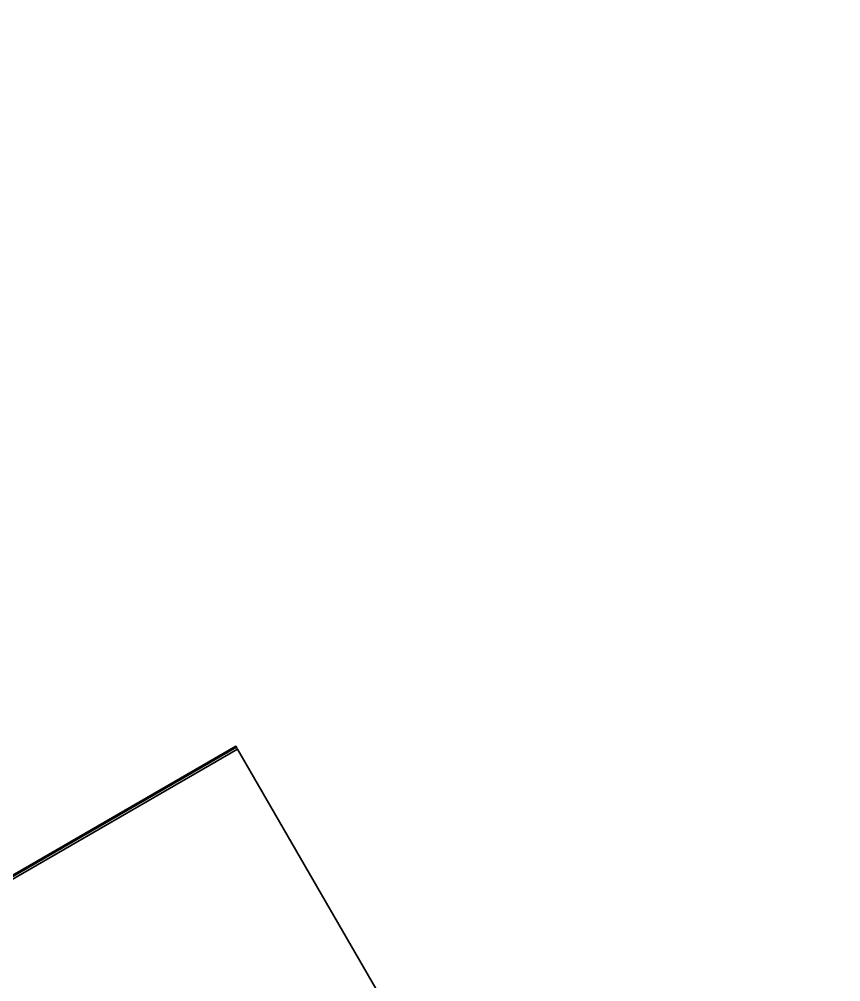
# Model space of a CAD drawing. Header units: inches. Extents: x 23 to 6400, y -2214 to 4412.
# Drawn here: x 2665.2 to 2729.8, y 1157 to 1232.7 of the extents above; entities that cross this region are included whole.
import ezdxf

# ---------------------------------------------------------------- set-up
doc = ezdxf.new("R2010")
doc.units = ezdxf.units.IN
doc.header["$LTSCALE"] = 96
doc.header["$MEASUREMENT"] = 0
doc.layers.add('A-FURN-EXIST', color=33, linetype='Continuous')

# ---------------------------------------------------------------- blocks, each defined once
blk = doc.blocks.new('A$C1C1D4BE0 (4) (2) (2)')
at = {"invisible_edges": 15}
for points in [[(383.641, 177.452, 3.95), (383.477, 177.491, 3.95), (383.451, 177.535, 3.95)], [(383.653, 177.448, 5.2), (383.908, 177.448, 5.2), (384.276, 177.553, 5.2)], [(384.276, 177.553, 5.2), (383.828, 177.458, 5.2), (383.733, 177.458, 5.2)], [(384.111, 177.535, 3.95), (384.084, 177.491, 3.95), (383.92, 177.452, 3.95)], [(429.041, 177.458, 5.2), (428.946, 177.458, 5.2), (428.499, 177.553, 5.2)], [(428.499, 177.553, 5.2), (428.866, 177.448, 5.2), (429.121, 177.448, 5.2)], [(428.69, 177.491, 3.95), (428.664, 177.535, 3.95), (428.854, 177.452, 3.95)], [(429.133, 177.452, 3.95), (428.995, 177.576, 3.95), (429.297, 177.491, 3.95)], [(383.151, 176.312, 2.72), (383.151, 176.652, 1.499), (383.151, 176.142, 1.593)], [(383.214, 176.312, 2.72), (383.214, 176.142, 1.593), (383.214, 176.652, 1.499)], [(383.646, 176.93, 17.595), (383.646, 177.04, 16.758), (383.286, 177.075, 16.495)], [(383.638, 176.948, 16.732), (383.638, 176.834, 17.597), (383.286, 176.98, 16.483)], [(383.638, 176.457, 16.667), (383.286, 176.49, 16.418), (383.638, 176.343, 17.532)], [(383.641, 176.969, 3.95), (383.78, 176.845, 3.95), (383.477, 176.929, 3.95)], [(384.276, 176.868, 5.2), (383.908, 176.973, 5.2), (383.653, 176.973, 5.2)], [(383.733, 176.963, 5.2), (383.828, 176.963, 5.2), (384.276, 176.868, 5.2)], [(383.857, 176.865, 16.64), (383.894, 176.926, 16.648), (383.944, 176.926, 16.648)], [(383.944, 176.5, 16.592), (383.894, 176.5, 16.592), (383.857, 176.561, 16.6)], [(383.916, 176.93, 17.595), (384.276, 177.075, 16.495), (383.916, 177.04, 16.758)], [(384.085, 176.929, 3.95), (384.111, 176.886, 3.95), (383.92, 176.969, 3.95)], [(383.924, 176.834, 17.597), (383.924, 176.948, 16.732), (384.276, 176.98, 16.483)], [(383.924, 176.457, 16.667), (383.924, 176.343, 17.532), (384.276, 176.49, 16.418)], [(384.276, 176.49, 16.418), (383.924, 176.326, 17.659), (384.152, 169.038, 73.021)], [(384.282, 176.836, 16.636), (384.206, 176.926, 16.648), (384.256, 176.926, 16.648)], [(384.256, 176.5, 16.592), (384.206, 176.5, 16.592), (384.282, 176.589, 16.604)], [(384.338, 176.63, 1.464), (384.338, 176.142, 1.593), (384.338, 176.312, 2.72)], [(384.341, 176.608, 16.606), (384.442, 176.581, 16.603), (384.407, 176.546, 16.598)], [(384.407, 176.88, 16.642), (384.442, 176.845, 16.638), (384.398, 176.713, 16.62)], [(384.398, 176.713, 16.62), (384.475, 176.787, 16.63), (384.475, 176.638, 16.61)], [(384.401, 176.312, 2.72), (384.401, 176.142, 1.593), (384.401, 176.63, 1.464)], [(384.762, 176.457, 16.587), (384.642, 176.638, 16.61), (384.642, 176.787, 16.63)], [(384.762, 176.968, 16.654), (384.661, 177.004, 16.659), (384.681, 177.022, 16.661)], [(384.681, 176.403, 16.579), (384.661, 176.421, 16.582), (384.762, 176.457, 16.587)], [(385.077, 177.032, 16.636), (385.077, 177.025, 16.621), (385.077, 176.977, 16.663)], [(385.078, 177.015, 16.66), (385.087, 177.005, 16.659), (385.077, 176.968, 16.654)], [(385.077, 176.457, 16.587), (385.087, 176.42, 16.582), (385.078, 176.41, 16.58)], [(385.077, 176.43, 16.532), (385.077, 176.413, 16.545), (385.077, 176.457, 16.587)], [(427.687, 177.025, 16.621), (427.687, 177.032, 16.636), (427.687, 176.977, 16.663)], [(427.687, 176.457, 16.587), (427.687, 176.43, 16.532), (427.687, 177.025, 16.621)], [(427.697, 176.968, 16.654), (427.687, 177.005, 16.659), (427.697, 177.015, 16.66)], [(427.697, 176.41, 16.58), (427.687, 176.42, 16.582), (427.697, 176.457, 16.587)], [(427.687, 176.457, 16.587), (427.687, 176.413, 16.545), (427.687, 176.43, 16.532)], [(428.094, 177.022, 16.661), (428.114, 177.004, 16.659), (428.012, 176.968, 16.654)], [(428.012, 176.968, 16.654), (428.133, 176.787, 16.63), (428.133, 176.638, 16.61)], [(428.012, 176.457, 16.587), (428.114, 176.421, 16.582), (428.094, 176.403, 16.579)], [(428.376, 176.713, 16.62), (428.3, 176.638, 16.61), (428.3, 176.787, 16.63)], [(428.434, 176.817, 16.634), (428.333, 176.845, 16.638), (428.368, 176.88, 16.642)], [(428.368, 176.546, 16.598), (428.333, 176.581, 16.603), (428.376, 176.713, 16.62)], [(428.364, 176.312, 2.72), (428.364, 176.652, 1.499), (428.364, 176.142, 1.593)], [(428.427, 176.312, 2.72), (428.427, 176.142, 1.593), (428.427, 176.652, 1.499)], [(428.519, 176.926, 16.648), (428.569, 176.926, 16.648), (428.493, 176.836, 16.636)], [(428.493, 176.589, 16.604), (428.569, 176.5, 16.592), (428.519, 176.5, 16.592)], [(428.859, 176.93, 17.595), (428.859, 177.04, 16.758), (428.499, 177.075, 16.495)], [(428.851, 176.948, 16.732), (428.851, 176.834, 17.597), (428.499, 176.98, 16.483)], [(429.121, 176.973, 5.2), (428.866, 176.973, 5.2), (428.499, 176.868, 5.2)], [(429.041, 176.963, 5.2), (428.499, 176.868, 5.2), (428.946, 176.963, 5.2)], [(428.851, 176.343, 17.532), (428.851, 176.457, 16.667), (428.499, 176.49, 16.418)], [(428.641, 172.984, 43.048), (428.851, 176.326, 17.659), (428.499, 176.49, 16.418)], [(428.664, 176.886, 3.95), (428.69, 176.929, 3.95), (428.854, 176.969, 3.95)], [(428.831, 176.926, 16.648), (428.881, 176.926, 16.648), (428.917, 176.865, 16.64)], [(428.917, 176.561, 16.6), (428.881, 176.5, 16.592), (428.831, 176.5, 16.592)], [(429.129, 176.93, 17.595), (429.489, 177.075, 16.495), (429.129, 177.04, 16.758)], [(429.133, 176.969, 3.95), (429.297, 176.929, 3.95), (429.324, 176.886, 3.95)], [(429.136, 176.948, 16.732), (429.489, 176.98, 16.483), (429.136, 176.834, 17.597)], [(429.136, 176.457, 16.667), (429.136, 176.343, 17.532), (429.489, 176.49, 16.418)], [(429.551, 176.63, 1.464), (429.551, 176.142, 1.593), (429.551, 176.312, 2.72)], [(429.614, 176.312, 2.72), (429.614, 176.142, 1.593), (429.614, 176.63, 1.464)], [(383.151, 176.154, 2.765), (383.151, 176.024, 1.593), (383.151, 175.783, 1.41)], [(383.151, 175.845, 2.198), (383.151, 176.042, 2.002), (383.151, 175.857, 2.484)], [(383.214, 175.783, 1.41), (383.214, 176.024, 1.593), (383.214, 176.154, 2.765)], [(383.263, 175.806, 3.261), (383.302, 175.845, 3.261), (383.302, 175.451, 3.261)], [(384.289, 175.806, 3.38), (383.302, 175.845, 3.38), (383.263, 175.806, 3.38)], [(383.646, 176.251, 17.506), (383.286, 176.396, 16.406), (383.646, 176.361, 16.669)], [(383.638, 176.326, 17.659), (383.286, 168.919, 73.922), (383.41, 168.956, 73.64)], [(383.41, 168.862, 73.628), (383.286, 168.825, 73.909), (383.646, 176.23, 17.66)], [(383.659, 176.25, 17.513), (383.659, 176.362, 16.661), (383.416, 176.192, 17.949)], [(383.57, 176.141, 17.619), (383.416, 176.331, 16.177), (383.624, 176.258, 16.728)], [(383.416, 167.794, 18.153), (383.416, 167.874, 18.153), (383.416, 176.134, 18.053)], [(383.416, 168.294, 18.153), (383.416, 168.374, 18.153), (383.416, 176.134, 18.053)], [(383.416, 168.794, 18.153), (383.416, 168.874, 18.153), (383.416, 176.134, 18.053)], [(383.416, 169.294, 18.153), (383.416, 169.374, 18.153), (383.416, 176.134, 18.053)], [(383.416, 169.794, 18.153), (383.416, 169.874, 18.153), (383.416, 176.134, 18.053)], [(383.416, 170.294, 18.153), (383.416, 170.374, 18.153), (383.416, 176.134, 18.053)], [(383.416, 170.794, 18.153), (383.416, 170.874, 18.153), (383.416, 176.134, 18.053)], [(383.416, 171.294, 18.153), (383.416, 171.374, 18.153), (383.416, 176.134, 18.053)], [(383.416, 171.794, 18.153), (383.416, 171.874, 18.153), (383.416, 176.134, 18.053)], [(383.416, 172.294, 18.153), (383.416, 172.374, 18.153), (383.416, 176.134, 18.053)], [(383.416, 172.794, 18.153), (383.416, 172.874, 18.153), (383.416, 176.134, 18.053)], [(383.416, 173.294, 18.153), (383.416, 173.374, 18.153), (383.416, 176.134, 18.053)], [(383.416, 173.794, 18.153), (383.416, 173.874, 18.153), (383.416, 176.134, 18.053)], [(383.416, 174.294, 18.153), (383.416, 174.374, 18.153), (383.416, 176.134, 18.053)], [(383.416, 174.794, 18.153), (383.416, 174.874, 18.153), (383.416, 176.134, 18.053)], [(383.416, 175.294, 18.153), (383.416, 175.374, 18.153), (383.416, 176.134, 18.053)], [(383.416, 175.874, 18.153), (383.416, 176.134, 18.053), (383.416, 175.794, 18.153)], [(383.703, 176.223, 17.717), (384.035, 168.944, 73.008), (383.434, 168.865, 73.603)], [(428.992, 176.387, 16.471), (429.426, 176.424, 16.189), (383.851, 176.387, 16.471)], [(383.851, 176.225, 17.704), (429.426, 176.192, 17.949), (428.992, 176.225, 17.704)], [(384.276, 176.396, 16.406), (384.152, 168.944, 73.008), (383.916, 176.23, 17.66)], [(384.276, 176.396, 16.406), (383.916, 176.251, 17.506), (383.916, 176.361, 16.669)], [(383.921, 176.371, 16.592), (383.921, 176.241, 17.583), (428.921, 176.371, 16.592)], [(428.921, 176.241, 17.583), (428.921, 176.371, 16.592), (383.921, 176.241, 17.583)], [(428.914, 176.127, 17.728), (429.426, 176.099, 17.937), (383.929, 176.127, 17.728)], [(429.426, 176.331, 16.177), (428.905, 176.297, 16.431), (383.938, 176.297, 16.431)], [(428.854, 176.27, 16.64), (383.992, 176.154, 17.522), (383.989, 176.27, 16.64)], [(428.854, 176.27, 16.64), (428.851, 176.154, 17.522), (383.992, 176.154, 17.522)], [(384.289, 175.806, 3.261), (384.25, 175.451, 3.261), (384.25, 175.845, 3.261)], [(384.338, 176.154, 2.765), (384.338, 176.024, 1.593), (384.338, 175.783, 1.41)], [(384.401, 175.783, 1.41), (384.401, 176.024, 1.593), (384.401, 176.154, 2.765)], [(384.401, 175.857, 2.484), (384.401, 176.042, 2.002), (384.401, 175.845, 2.198)], [(428.364, 176.154, 2.765), (428.364, 176.024, 1.593), (428.364, 175.783, 1.41)], [(428.364, 175.845, 2.198), (428.364, 176.042, 2.002), (428.364, 175.857, 2.484)], [(428.427, 175.783, 1.41), (428.427, 176.024, 1.593), (428.427, 176.154, 2.765)], [(429.502, 175.806, 3.38), (428.515, 175.845, 3.38), (428.476, 175.806, 3.38)], [(428.476, 175.806, 3.261), (428.515, 175.845, 3.261), (428.515, 175.451, 3.261)], [(428.859, 176.361, 16.669), (428.859, 176.251, 17.506), (428.499, 176.396, 16.406)], [(428.499, 176.396, 16.406), (428.838, 176.241, 17.583), (428.641, 172.89, 43.035)], [(428.816, 172.884, 43.082), (429.15, 176.241, 17.583), (429.489, 176.396, 16.406)], [(429.129, 176.251, 17.506), (429.129, 176.361, 16.669), (429.489, 176.396, 16.406)], [(429.365, 168.958, 73.629), (429.489, 168.919, 73.922), (429.136, 176.326, 17.659)], [(429.184, 176.362, 16.661), (429.184, 176.25, 17.513), (429.426, 176.192, 17.949)], [(429.218, 176.258, 16.728), (429.426, 176.331, 16.177), (429.273, 176.141, 17.619)], [(429.502, 175.806, 3.261), (429.463, 175.451, 3.261), (429.463, 175.845, 3.261)], [(429.546, 175.874, 18.153), (429.546, 175.794, 18.153), (429.546, 176.134, 18.053)], [(429.546, 175.374, 18.153), (429.546, 175.294, 18.153), (429.546, 176.134, 18.053)], [(429.546, 174.874, 18.153), (429.546, 174.794, 18.153), (429.546, 176.134, 18.053)], [(429.546, 174.374, 18.153), (429.546, 174.294, 18.153), (429.546, 176.134, 18.053)], [(429.546, 173.874, 18.153), (429.546, 173.794, 18.153), (429.546, 176.134, 18.053)], [(429.546, 173.374, 18.153), (429.546, 173.294, 18.153), (429.546, 176.134, 18.053)], [(429.546, 172.874, 18.153), (429.546, 172.794, 18.153), (429.546, 176.134, 18.053)], [(429.546, 172.374, 18.153), (429.546, 172.294, 18.153), (429.546, 176.134, 18.053)], [(429.546, 171.874, 18.153), (429.546, 171.794, 18.153), (429.546, 176.134, 18.053)], [(429.546, 171.374, 18.153), (429.546, 171.294, 18.153), (429.546, 176.134, 18.053)], [(429.546, 170.874, 18.153), (429.546, 170.794, 18.153), (429.546, 176.134, 18.053)], [(429.546, 170.374, 18.153), (429.546, 170.294, 18.153), (429.546, 176.134, 18.053)], [(429.546, 169.874, 18.153), (429.546, 169.794, 18.153), (429.546, 176.134, 18.053)], [(429.546, 169.374, 18.153), (429.546, 169.294, 18.153), (429.546, 176.134, 18.053)], [(429.546, 168.874, 18.153), (429.546, 168.794, 18.153), (429.546, 176.134, 18.053)], [(429.546, 168.374, 18.153), (429.546, 168.294, 18.153), (429.546, 176.134, 18.053)], [(429.546, 167.874, 18.153), (429.546, 167.794, 18.153), (429.546, 176.134, 18.053)], [(429.551, 176.154, 2.765), (429.551, 176.024, 1.593), (429.551, 175.783, 1.41)], [(429.614, 175.783, 1.41), (429.614, 176.024, 1.593), (429.614, 176.154, 2.765)], [(429.614, 175.857, 2.484), (429.614, 176.042, 2.002), (429.614, 175.845, 2.198)], [(383.302, 174.27, 3.261), (383.263, 174.31, 3.261), (383.302, 175.136, 3.261)], [(384.25, 175.136, 3.261), (384.289, 174.31, 3.261), (384.25, 174.27, 3.261)], [(428.515, 174.27, 3.261), (428.476, 174.31, 3.261), (428.515, 175.136, 3.261)], [(429.463, 175.136, 3.261), (429.502, 174.31, 3.261), (429.463, 174.27, 3.261)], [(383.263, 174.31, 3.38), (384.25, 174.27, 3.38), (384.289, 174.31, 3.38)], [(428.476, 174.31, 3.38), (429.463, 174.27, 3.38), (429.502, 174.31, 3.38)], [(428.499, 168.919, 73.922), (428.613, 169.035, 73.043), (428.629, 172.978, 43.094)], [(428.613, 168.941, 73.031), (428.499, 168.825, 73.909), (428.629, 172.884, 43.082)], [(428.804, 172.877, 43.128), (429.34, 168.867, 73.592), (428.74, 168.945, 72.997)], [(428.816, 172.978, 43.094), (428.749, 169.035, 73.043), (428.946, 168.919, 73.922)], [(429.489, 168.825, 73.909), (429.365, 168.864, 73.617), (428.804, 172.877, 43.128)], [(382.327, 170.063, 72.937), (382.327, 170.052, 72.909), (382.327, 169.794, 73.249)], [(382.327, 169.883, 74.309), (382.327, 169.716, 73.541), (382.327, 169.206, 74.107)], [(382.327, 169.227, 74.185), (382.327, 169.673, 74.47), (382.327, 169.883, 74.309)], [(382.327, 169.717, 72.653), (382.327, 169.703, 72.647), (382.327, 169.794, 73.249)], [(382.327, 168.993, 74.05), (382.327, 169.659, 73.327), (382.327, 167.275, 72.425)], [(382.39, 169.794, 73.304), (382.39, 170.052, 72.909), (382.39, 170.063, 72.937)], [(382.39, 170.049, 72.909), (382.39, 169.953, 72.963), (382.39, 170.06, 72.937)], [(382.39, 170.06, 72.937), (382.39, 169.918, 73.253), (382.39, 169.875, 73.579)], [(382.39, 169.906, 73.282), (382.39, 169.836, 73.4), (382.39, 169.869, 73.55)], [(382.39, 169.673, 74.47), (382.39, 169.173, 74.185), (382.39, 169.883, 74.309)], [(382.39, 169.159, 74.134), (382.39, 169.744, 73.493), (382.39, 169.883, 74.309)], [(382.39, 169.877, 74.325), (382.39, 169.81, 74.043), (382.39, 169.776, 74.2)], [(382.39, 169.877, 74.325), (382.39, 169.785, 74.263), (382.39, 169.867, 74.328)], [(382.39, 169.794, 73.304), (382.39, 169.703, 72.647), (382.39, 169.717, 72.653)], [(382.39, 169.697, 72.647), (382.39, 169.708, 72.78), (382.39, 169.716, 72.653)], [(382.39, 169.02, 74.097), (382.39, 167.831, 72.425), (382.39, 169.706, 73.354)], [(430.39, 170.063, 72.936), (430.39, 170.052, 72.908), (430.39, 169.794, 73.303)], [(430.39, 169.875, 73.579), (430.39, 169.918, 73.253), (430.39, 170.06, 72.937)], [(430.39, 170.06, 72.937), (430.39, 169.953, 72.963), (430.39, 170.049, 72.909)], [(430.39, 169.836, 73.4), (430.39, 169.906, 73.282), (430.39, 169.869, 73.55)], [(430.39, 169.883, 74.308), (430.39, 169.744, 73.493), (430.39, 169.159, 74.133)], [(430.39, 169.173, 74.184), (430.39, 169.673, 74.469), (430.39, 169.883, 74.308)], [(430.39, 169.877, 74.325), (430.39, 169.867, 74.328), (430.39, 169.785, 74.263)], [(430.39, 169.877, 74.325), (430.39, 169.776, 74.2), (430.39, 169.81, 74.043)], [(430.39, 169.718, 72.652), (430.39, 169.703, 72.646), (430.39, 169.794, 73.303)], [(430.39, 169.716, 72.653), (430.39, 169.708, 72.78), (430.39, 169.697, 72.647)], [(430.39, 169.02, 74.096), (430.39, 169.706, 73.354), (430.39, 167.275, 72.424)], [(382.327, 168.993, 74.05), (382.327, 167.275, 72.425), (382.327, 168.149, 74.27)], [(382.39, 169.41, 73.988), (382.39, 169.376, 74.014), (382.39, 169.466, 74.096)], [(382.39, 169.425, 74.408), (382.39, 169.321, 74.32), (382.39, 169.391, 74.433)], [(382.39, 168.923, 74.263), (382.39, 168.697, 74.342), (382.39, 169.194, 74.299)], [(382.39, 168.923, 74.263), (382.39, 169.194, 74.299), (382.39, 169.065, 74.229)], [(382.39, 169.02, 74.097), (382.39, 168.149, 74.27), (382.39, 167.831, 72.425)], [(382.39, 169.002, 72.565), (384.093, 168.952, 72.946), (393.077, 168.947, 72.98)], [(382.39, 169.002, 72.565), (393.077, 168.947, 72.98), (401.952, 168.947, 72.98)], [(382.39, 169.002, 72.565), (401.952, 168.947, 72.98), (410.827, 168.947, 72.98)], [(382.39, 169.002, 72.565), (383.42, 168.869, 73.578), (383.997, 168.939, 73.042)], [(382.39, 169.002, 72.565), (382.39, 168.914, 72.543), (382.39, 168.903, 72.551)], [(393.077, 168.931, 73.104), (383.517, 168.847, 73.745), (382.39, 168.784, 74.223)], [(393.077, 168.931, 73.104), (382.39, 168.784, 74.223), (401.952, 168.931, 73.104)], [(393.077, 168.848, 72.967), (384.093, 168.864, 72.851), (382.39, 168.903, 72.551)], [(393.077, 168.848, 72.967), (382.39, 168.903, 72.551), (401.952, 168.848, 72.967)], [(383.914, 168.84, 73.029), (383.379, 168.779, 73.494), (382.39, 168.903, 72.551)], [(383.536, 168.858, 73.661), (384.035, 168.935, 73.076), (384.276, 168.825, 73.909)], [(384.142, 168.928, 73.125), (383.552, 168.851, 73.709), (393.046, 168.932, 73.096)], [(383.828, 169.41, 73.986), (384.276, 169.504, 73.999), (383.733, 169.41, 73.986)], [(384.276, 168.825, 73.909), (383.828, 168.919, 73.922), (383.733, 168.919, 73.922)], [(383.857, 169.261, 74.392), (383.944, 169.323, 74.4), (383.894, 169.323, 74.4)], [(383.857, 168.958, 74.352), (383.894, 168.896, 74.344), (383.944, 168.896, 74.344)], [(384.282, 169.233, 74.388), (384.256, 169.323, 74.4), (384.206, 169.323, 74.4)], [(384.282, 168.986, 74.355), (384.206, 168.896, 74.344), (384.256, 168.896, 74.344)], [(384.442, 169.242, 74.389), (384.407, 169.277, 74.394), (384.341, 169.214, 74.385)], [(384.442, 168.977, 74.354), (384.341, 169.005, 74.358), (384.407, 168.942, 74.35)], [(384.475, 169.184, 74.382), (384.398, 169.11, 74.372), (384.475, 169.035, 74.362)], [(384.762, 169.365, 74.405), (384.642, 169.184, 74.382), (384.642, 169.035, 74.362)], [(384.681, 169.419, 74.412), (384.661, 169.401, 74.41), (384.762, 169.365, 74.405)], [(385.077, 169.365, 74.405), (385.087, 169.402, 74.41), (385.078, 169.412, 74.412)], [(401.952, 168.931, 73.104), (430.39, 168.784, 74.223), (410.827, 168.931, 73.104)], [(430.39, 168.903, 72.551), (410.827, 168.848, 72.967), (401.952, 168.848, 72.967)], [(419.702, 168.947, 72.98), (430.39, 169.002, 72.565), (410.827, 168.947, 72.98)], [(419.702, 168.931, 73.104), (410.827, 168.931, 73.104), (430.39, 168.784, 74.223)], [(430.39, 168.903, 72.551), (419.702, 168.848, 72.967), (410.827, 168.848, 72.967)], [(419.702, 168.947, 72.98), (428.686, 168.952, 72.946), (430.39, 169.002, 72.565)], [(419.702, 168.931, 73.104), (430.39, 168.784, 74.223), (429.263, 168.847, 73.745)], [(430.39, 168.903, 72.551), (428.686, 168.864, 72.851), (419.702, 168.848, 72.967)], [(419.734, 168.932, 73.096), (429.228, 168.851, 73.709), (428.638, 168.928, 73.125)], [(427.697, 169.412, 74.412), (427.687, 169.402, 74.41), (427.697, 169.365, 74.405)], [(428.012, 169.365, 74.405), (428.114, 169.401, 74.41), (428.094, 169.419, 74.412)], [(428.012, 168.854, 74.338), (428.133, 169.035, 74.362), (428.133, 169.184, 74.382)], [(428.3, 169.035, 74.362), (428.376, 169.11, 74.372), (428.3, 169.184, 74.382)], [(428.333, 169.242, 74.389), (428.434, 169.214, 74.385), (428.368, 169.277, 74.394)], [(428.333, 168.977, 74.354), (428.368, 168.942, 74.35), (428.434, 169.005, 74.358)], [(428.493, 169.233, 74.388), (428.569, 169.323, 74.4), (428.519, 169.323, 74.4)], [(428.493, 168.986, 74.355), (428.519, 168.896, 74.344), (428.569, 168.896, 74.344)], [(428.499, 169.504, 73.999), (428.946, 169.41, 73.986), (429.041, 169.41, 73.986)], [(428.499, 168.825, 73.909), (428.74, 168.936, 73.064), (429.238, 168.859, 73.65)], [(428.946, 168.919, 73.922), (428.499, 168.825, 73.909), (429.041, 168.919, 73.922)], [(428.783, 168.939, 73.042), (429.36, 168.869, 73.578), (430.39, 169.002, 72.565)], [(428.917, 169.261, 74.392), (428.881, 169.323, 74.4), (428.831, 169.323, 74.4)], [(428.917, 168.958, 74.352), (428.831, 168.896, 74.344), (428.881, 168.896, 74.344)], [(430.39, 168.903, 72.551), (429.401, 168.779, 73.494), (428.866, 168.84, 73.029)], [(430.39, 169.466, 74.096), (430.39, 169.376, 74.014), (430.39, 169.41, 73.988)], [(430.39, 169.391, 74.433), (430.39, 169.321, 74.32), (430.39, 169.425, 74.408)], [(430.39, 168.697, 74.342), (430.39, 168.923, 74.263), (430.39, 169.194, 74.299)], [(430.39, 169.194, 74.299), (430.39, 168.923, 74.263), (430.39, 169.065, 74.229)], [(430.39, 169.02, 74.096), (430.39, 167.275, 72.424), (430.39, 168.149, 74.269)], [(430.39, 168.993, 72.553), (430.39, 169.002, 72.565), (430.39, 168.903, 72.551)], [(393.077, 168.832, 73.091), (401.952, 168.832, 73.091), (382.39, 168.672, 74.308)], [(393.077, 168.832, 73.091), (382.39, 168.672, 74.308), (383.558, 168.738, 73.803)], [(410.827, 168.832, 73.091), (382.39, 168.672, 74.308), (401.952, 168.832, 73.091)], [(382.39, 168.697, 74.342), (382.39, 168.795, 74.25), (382.39, 168.672, 74.308)], [(393.046, 168.833, 73.083), (383.624, 168.747, 73.737), (384.183, 168.82, 73.183)], [(384.762, 168.854, 74.338), (384.661, 168.818, 74.333), (384.681, 168.8, 74.331)], [(385.078, 168.807, 74.332), (385.087, 168.817, 74.333), (385.077, 168.854, 74.338)], [(419.702, 168.832, 73.091), (430.39, 168.672, 74.308), (410.827, 168.832, 73.091)], [(419.702, 168.832, 73.091), (429.222, 168.738, 73.803), (430.39, 168.672, 74.308)], [(428.597, 168.82, 73.183), (429.156, 168.747, 73.737), (419.734, 168.833, 73.083)], [(427.697, 168.854, 74.338), (427.687, 168.817, 74.333), (427.697, 168.807, 74.332)], [(428.094, 168.8, 74.331), (428.114, 168.818, 74.333), (428.012, 168.854, 74.338)], [(430.39, 168.672, 74.308), (430.39, 168.795, 74.25), (430.39, 168.697, 74.342)], [(382.39, 166.087, 74.098), (382.39, 165.4, 73.356), (382.39, 167.831, 72.425)], [(382.39, 166.087, 74.098), (382.39, 167.831, 72.425), (382.39, 166.959, 74.27)], [(383.416, 167.294, 18.153), (383.416, 167.374, 18.153), (383.416, 159.034, 18.053)], [(429.546, 167.374, 18.153), (429.546, 167.294, 18.153), (429.546, 159.034, 18.053)], [(382.327, 166.721, 72.474), (382.327, 166.114, 74.05), (382.327, 166.959, 74.27)], [(382.327, 166.721, 72.474), (382.327, 165.447, 73.328), (382.327, 166.114, 74.05)], [(383.416, 166.794, 18.153), (383.416, 166.874, 18.153), (383.416, 159.034, 18.053)], [(429.546, 166.874, 18.153), (429.546, 166.794, 18.153), (429.546, 159.034, 18.053)], [(430.39, 166.087, 74.097), (430.39, 166.959, 74.269), (430.39, 167.275, 72.424)], [(430.39, 166.087, 74.097), (430.39, 167.275, 72.424), (430.39, 165.401, 73.355)], [(382.327, 165.901, 74.108), (382.327, 165.39, 73.542), (382.327, 165.224, 74.31)], [(382.327, 165.435, 74.471), (382.327, 165.88, 74.186), (382.327, 165.224, 74.31)], [(382.385, 166.436, 74.308), (382.385, 166.312, 74.25), (382.385, 166.41, 74.342)], [(393.072, 166.275, 73.091), (383.553, 166.369, 73.803), (382.385, 166.436, 74.308)], [(393.072, 166.275, 73.091), (382.385, 166.436, 74.308), (401.947, 166.275, 73.091)], [(382.385, 166.204, 72.551), (383.374, 166.328, 73.494), (383.909, 166.267, 73.029)], [(393.072, 166.176, 73.104), (401.947, 166.176, 73.104), (382.385, 166.323, 74.223)], [(393.072, 166.176, 73.104), (382.385, 166.323, 74.223), (383.512, 166.261, 73.745)], [(410.822, 166.176, 73.104), (382.385, 166.323, 74.223), (401.947, 166.176, 73.104)], [(382.385, 166.204, 72.551), (384.088, 166.244, 72.851), (393.072, 166.259, 72.967)], [(382.385, 166.204, 72.551), (393.072, 166.259, 72.967), (401.947, 166.259, 72.967)], [(382.385, 166.204, 72.551), (401.947, 166.259, 72.967), (410.822, 166.259, 72.967)], [(383.992, 166.168, 73.042), (383.415, 166.239, 73.578), (382.385, 166.105, 72.565)], [(382.385, 166.114, 72.553), (382.385, 166.105, 72.565), (382.385, 166.204, 72.551)], [(382.385, 166.042, 74.229), (382.385, 165.913, 74.299), (382.385, 166.185, 74.263)], [(382.385, 166.185, 74.263), (382.385, 165.913, 74.299), (382.385, 165.716, 74.433)], [(393.072, 166.16, 72.98), (384.088, 166.155, 72.946), (382.385, 166.105, 72.565)], [(393.072, 166.16, 72.98), (382.385, 166.105, 72.565), (401.947, 166.16, 72.98)], [(382.39, 165.224, 74.31), (382.39, 165.363, 73.495), (382.39, 165.948, 74.135)], [(382.39, 165.934, 74.186), (382.39, 165.435, 74.471), (382.39, 165.224, 74.31)], [(383.286, 166.282, 73.909), (383.41, 166.244, 73.617), (383.971, 162.23, 43.128)], [(383.41, 166.15, 73.629), (383.286, 166.188, 73.922), (383.638, 158.781, 17.659)], [(383.416, 166.294, 18.153), (383.416, 166.374, 18.153), (383.416, 159.034, 18.053)], [(383.416, 165.794, 18.153), (383.416, 165.874, 18.153), (383.416, 159.034, 18.053)], [(383.971, 162.23, 43.128), (383.434, 166.24, 73.592), (384.035, 166.162, 72.997)], [(384.276, 166.282, 73.909), (384.035, 166.171, 73.064), (383.536, 166.248, 73.65)], [(393.041, 166.175, 73.096), (383.547, 166.256, 73.709), (384.137, 166.179, 73.125)], [(384.178, 166.287, 73.183), (383.619, 166.36, 73.737), (393.041, 166.274, 73.083)], [(383.828, 166.188, 73.922), (384.276, 166.282, 73.909), (383.733, 166.188, 73.922)], [(383.959, 162.13, 43.094), (384.025, 166.072, 73.043), (383.828, 166.188, 73.922)], [(383.857, 166.149, 74.352), (383.944, 166.211, 74.344), (383.894, 166.211, 74.344)], [(383.857, 165.846, 74.392), (383.894, 165.784, 74.4), (383.944, 165.784, 74.4)], [(384.161, 166.167, 73.031), (384.276, 166.282, 73.909), (384.146, 162.224, 43.082)], [(384.276, 166.188, 73.922), (384.161, 166.072, 73.043), (384.146, 162.13, 43.094)], [(384.282, 166.121, 74.355), (384.256, 166.211, 74.344), (384.206, 166.211, 74.344)], [(384.282, 165.874, 74.388), (384.206, 165.784, 74.4), (384.256, 165.784, 74.4)], [(384.442, 166.13, 74.354), (384.407, 166.165, 74.35), (384.341, 166.102, 74.358)], [(384.442, 165.865, 74.389), (384.341, 165.893, 74.385), (384.407, 165.83, 74.394)], [(384.475, 166.072, 74.362), (384.398, 165.998, 74.372), (384.475, 165.923, 74.382)], [(384.762, 166.253, 74.338), (384.642, 166.072, 74.362), (384.642, 165.923, 74.382)], [(384.681, 166.307, 74.331), (384.661, 166.289, 74.333), (384.762, 166.253, 74.338)], [(385.077, 166.253, 74.338), (385.087, 166.29, 74.333), (385.078, 166.3, 74.332)], [(401.947, 166.275, 73.091), (430.385, 166.436, 74.308), (410.822, 166.275, 73.091)], [(430.385, 166.105, 72.565), (410.822, 166.16, 72.98), (401.947, 166.16, 72.98)], [(419.697, 166.275, 73.091), (410.822, 166.275, 73.091), (430.385, 166.436, 74.308)], [(419.697, 166.176, 73.104), (430.385, 166.323, 74.223), (410.822, 166.176, 73.104)], [(419.697, 166.259, 72.967), (430.385, 166.204, 72.551), (410.822, 166.259, 72.967)], [(430.385, 166.105, 72.565), (419.697, 166.16, 72.98), (410.822, 166.16, 72.98)], [(419.697, 166.275, 73.091), (430.385, 166.436, 74.308), (429.217, 166.369, 73.803)], [(419.697, 166.176, 73.104), (429.258, 166.261, 73.745), (430.385, 166.323, 74.223)], [(419.697, 166.259, 72.967), (428.681, 166.244, 72.851), (430.385, 166.204, 72.551)], [(430.385, 166.105, 72.565), (428.681, 166.155, 72.946), (419.697, 166.16, 72.98)], [(419.729, 166.274, 73.083), (429.151, 166.36, 73.737), (428.592, 166.287, 73.183)], [(428.633, 166.179, 73.125), (429.223, 166.256, 73.709), (419.729, 166.175, 73.096)], [(427.697, 166.3, 74.332), (427.687, 166.29, 74.333), (427.697, 166.253, 74.338)], [(428.012, 166.253, 74.338), (428.114, 166.289, 74.333), (428.094, 166.307, 74.331)], [(428.012, 165.742, 74.405), (428.133, 165.923, 74.382), (428.133, 166.072, 74.362)], [(428.3, 165.923, 74.382), (428.376, 165.998, 74.372), (428.3, 166.072, 74.362)], [(428.333, 166.13, 74.354), (428.434, 166.102, 74.358), (428.368, 166.165, 74.35)], [(428.333, 165.865, 74.389), (428.368, 165.83, 74.394), (428.434, 165.893, 74.385)], [(428.493, 166.121, 74.355), (428.569, 166.211, 74.344), (428.519, 166.211, 74.344)], [(428.493, 165.874, 74.388), (428.519, 165.784, 74.4), (428.569, 165.784, 74.4)], [(428.499, 166.282, 73.909), (428.946, 166.188, 73.922), (429.041, 166.188, 73.922)], [(429.238, 166.25, 73.661), (428.74, 166.172, 73.076), (428.499, 166.282, 73.909)], [(428.499, 158.712, 16.406), (428.622, 166.164, 73.008), (428.859, 158.877, 17.66)], [(428.499, 158.618, 16.418), (428.851, 158.781, 17.659), (428.622, 166.069, 73.021)], [(429.072, 158.884, 17.717), (428.74, 166.164, 73.008), (429.34, 166.242, 73.603)], [(430.385, 166.105, 72.565), (429.355, 166.239, 73.578), (428.778, 166.168, 73.042)], [(428.917, 166.149, 74.352), (428.881, 166.211, 74.344), (428.831, 166.211, 74.344)], [(428.917, 165.846, 74.392), (428.831, 165.784, 74.4), (428.881, 165.784, 74.4)], [(428.861, 166.267, 73.029), (429.396, 166.328, 73.494), (430.385, 166.204, 72.551)], [(429.365, 166.245, 73.628), (429.489, 166.282, 73.909), (429.129, 158.877, 17.66)], [(429.136, 158.781, 17.659), (429.489, 166.188, 73.922), (429.365, 166.151, 73.64)], [(429.546, 166.374, 18.153), (429.546, 166.294, 18.153), (429.546, 159.034, 18.053)], [(429.546, 165.874, 18.153), (429.546, 165.794, 18.153), (429.546, 159.034, 18.053)], [(430.385, 166.41, 74.342), (430.385, 166.312, 74.25), (430.385, 166.436, 74.308)], [(430.385, 166.105, 72.565), (430.385, 166.193, 72.543), (430.385, 166.204, 72.551)], [(430.385, 165.716, 74.433), (430.385, 165.913, 74.299), (430.385, 166.185, 74.263)], [(430.385, 166.185, 74.263), (430.385, 165.913, 74.299), (430.385, 166.042, 74.229)], [(430.39, 165.948, 74.134), (430.39, 165.363, 73.494), (430.39, 165.224, 74.309)], [(430.39, 165.435, 74.471), (430.39, 165.934, 74.185), (430.39, 165.224, 74.309)], [(382.327, 165.39, 73.271), (382.327, 165.403, 72.648), (382.327, 165.389, 72.654)], [(382.327, 165.312, 73.25), (382.327, 165.055, 72.911), (382.327, 165.043, 72.938)], [(382.385, 165.716, 74.433), (382.385, 165.787, 74.32), (382.385, 165.682, 74.408)], [(382.385, 165.641, 74.096), (382.385, 165.731, 74.014), (382.385, 165.697, 73.988)], [(382.385, 165.392, 72.653), (382.385, 165.399, 72.78), (382.385, 165.41, 72.647)], [(382.385, 165.23, 74.325), (382.385, 165.331, 74.2), (382.385, 165.297, 74.043)], [(382.385, 165.23, 74.325), (382.385, 165.24, 74.328), (382.385, 165.323, 74.263)], [(382.385, 165.272, 73.4), (382.385, 165.202, 73.282), (382.385, 165.239, 73.55)], [(382.385, 165.233, 73.579), (382.385, 165.19, 73.253), (382.385, 165.047, 72.937)], [(382.385, 165.047, 72.937), (382.385, 165.154, 72.963), (382.385, 165.059, 72.909)], [(382.39, 165.389, 72.654), (382.39, 165.403, 72.648), (382.39, 165.312, 73.305)], [(382.39, 165.043, 72.938), (382.39, 165.055, 72.911), (382.39, 165.312, 73.305)], [(383.416, 165.294, 18.153), (383.416, 165.374, 18.153), (383.416, 159.034, 18.053)], [(384.276, 165.603, 73.999), (383.828, 165.697, 73.986), (383.733, 165.697, 73.986)], [(384.762, 165.742, 74.405), (384.661, 165.706, 74.41), (384.681, 165.688, 74.412)], [(385.078, 165.695, 74.412), (385.087, 165.705, 74.41), (385.077, 165.742, 74.405)], [(427.697, 165.742, 74.405), (427.687, 165.705, 74.41), (427.697, 165.695, 74.412)], [(428.094, 165.688, 74.412), (428.114, 165.706, 74.41), (428.012, 165.742, 74.405)], [(428.946, 165.697, 73.986), (428.499, 165.603, 73.999), (429.041, 165.697, 73.986)], [(429.546, 165.374, 18.153), (429.546, 165.294, 18.153), (429.546, 159.034, 18.053)], [(430.385, 165.682, 74.408), (430.385, 165.787, 74.32), (430.385, 165.716, 74.433)], [(430.385, 165.697, 73.988), (430.385, 165.731, 74.014), (430.385, 165.641, 74.096)], [(430.385, 165.41, 72.647), (430.385, 165.399, 72.78), (430.385, 165.392, 72.653)], [(430.385, 165.23, 74.325), (430.385, 165.297, 74.043), (430.385, 165.331, 74.2)], [(430.385, 165.23, 74.325), (430.385, 165.323, 74.263), (430.385, 165.24, 74.328)], [(430.385, 165.202, 73.282), (430.385, 165.272, 73.4), (430.385, 165.239, 73.55)], [(430.385, 165.047, 72.937), (430.385, 165.19, 73.253), (430.385, 165.233, 73.579)], [(430.385, 165.059, 72.909), (430.385, 165.154, 72.963), (430.385, 165.047, 72.937)], [(430.39, 165.312, 73.304), (430.39, 165.403, 72.647), (430.39, 165.389, 72.653)], [(430.39, 165.312, 73.304), (430.39, 165.055, 72.91), (430.39, 165.043, 72.937)], [(383.416, 164.794, 18.153), (383.416, 164.874, 18.153), (383.416, 159.034, 18.053)], [(383.416, 164.294, 18.153), (383.416, 164.374, 18.153), (383.416, 159.034, 18.053)], [(429.546, 164.874, 18.153), (429.546, 164.794, 18.153), (429.546, 159.034, 18.053)], [(429.546, 164.374, 18.153), (429.546, 164.294, 18.153), (429.546, 159.034, 18.053)], [(383.416, 163.794, 18.153), (383.416, 163.874, 18.153), (383.416, 159.034, 18.053)], [(429.546, 163.874, 18.153), (429.546, 163.794, 18.153), (429.546, 159.034, 18.053)], [(383.416, 163.294, 18.153), (383.416, 163.374, 18.153), (383.416, 159.034, 18.053)], [(383.416, 162.794, 18.153), (383.416, 162.874, 18.153), (383.416, 159.034, 18.053)], [(429.546, 163.374, 18.153), (429.546, 163.294, 18.153), (429.546, 159.034, 18.053)], [(429.546, 162.874, 18.153), (429.546, 162.794, 18.153), (429.546, 159.034, 18.053)], [(383.959, 162.224, 43.082), (383.625, 158.867, 17.583), (383.286, 158.712, 16.406)], [(383.416, 162.294, 18.153), (383.416, 162.374, 18.153), (383.416, 159.034, 18.053)], [(384.133, 162.123, 43.048), (383.924, 158.781, 17.659), (384.276, 158.618, 16.418)], [(384.276, 158.712, 16.406), (383.937, 158.867, 17.583), (384.133, 162.218, 43.035)], [(429.546, 162.374, 18.153), (429.546, 162.294, 18.153), (429.546, 159.034, 18.053)], [(383.416, 161.794, 18.153), (383.416, 161.874, 18.153), (383.416, 159.034, 18.053)], [(383.416, 161.294, 18.153), (383.416, 161.374, 18.153), (383.416, 159.034, 18.053)], [(429.546, 161.874, 18.153), (429.546, 161.794, 18.153), (429.546, 159.034, 18.053)], [(429.546, 161.374, 18.153), (429.546, 161.294, 18.153), (429.546, 159.034, 18.053)], [(383.416, 160.794, 18.153), (383.416, 160.874, 18.153), (383.416, 159.034, 18.053)], [(429.546, 160.874, 18.153), (429.546, 160.794, 18.153), (429.546, 159.034, 18.053)], [(383.416, 160.294, 18.153), (383.416, 160.374, 18.153), (383.416, 159.034, 18.053)], [(383.416, 159.794, 18.153), (383.416, 159.874, 18.153), (383.416, 159.034, 18.053)], [(429.546, 160.374, 18.153), (429.546, 160.294, 18.153), (429.546, 159.034, 18.053)], [(429.546, 159.874, 18.153), (429.546, 159.794, 18.153), (429.546, 159.034, 18.053)], [(383.416, 159.294, 18.153), (383.416, 159.374, 18.153), (383.416, 159.034, 18.053)], [(429.546, 159.294, 18.153), (429.546, 159.034, 18.053), (429.546, 159.374, 18.153)], [(383.646, 158.857, 17.506), (383.646, 158.746, 16.669), (383.286, 158.712, 16.406)], [(383.638, 158.65, 16.667), (383.638, 158.764, 17.532), (383.286, 158.618, 16.418)], [(383.638, 158.16, 16.732), (383.286, 158.127, 16.483), (383.638, 158.273, 17.597)], [(383.624, 158.849, 16.728), (383.416, 158.776, 16.177), (383.57, 158.966, 17.619)], [(383.659, 158.745, 16.661), (383.659, 158.858, 17.513), (383.416, 158.915, 17.949)], [(428.992, 158.883, 17.704), (429.426, 158.915, 17.949), (383.851, 158.883, 17.704)], [(428.992, 158.72, 16.471), (383.851, 158.72, 16.471), (429.426, 158.683, 16.189)], [(383.857, 158.546, 16.6), (383.894, 158.608, 16.592), (383.944, 158.608, 16.592)], [(383.916, 158.746, 16.669), (383.916, 158.857, 17.506), (384.276, 158.712, 16.406)], [(383.921, 158.867, 17.583), (383.921, 158.736, 16.592), (428.921, 158.867, 17.583)], [(428.921, 158.736, 16.592), (428.921, 158.867, 17.583), (383.921, 158.736, 16.592)], [(383.924, 158.764, 17.532), (383.924, 158.65, 16.667), (384.276, 158.618, 16.418)], [(383.924, 158.16, 16.732), (383.924, 158.273, 17.597), (384.276, 158.127, 16.483)], [(429.426, 159.008, 17.937), (428.914, 158.981, 17.728), (383.929, 158.981, 17.728)], [(383.938, 158.81, 16.431), (428.905, 158.81, 16.431), (429.426, 158.776, 16.177)], [(383.992, 158.954, 17.522), (428.854, 158.837, 16.64), (383.989, 158.837, 16.64)], [(383.992, 158.954, 17.522), (428.851, 158.954, 17.522), (428.854, 158.837, 16.64)], [(384.282, 158.518, 16.604), (384.206, 158.608, 16.592), (384.256, 158.608, 16.592)], [(384.256, 158.181, 16.648), (384.206, 158.181, 16.648), (384.282, 158.271, 16.636)], [(384.341, 158.29, 16.634), (384.442, 158.262, 16.638), (384.407, 158.227, 16.642)], [(384.407, 158.562, 16.598), (384.442, 158.527, 16.603), (384.398, 158.395, 16.62)], [(384.398, 158.395, 16.62), (384.475, 158.469, 16.61), (384.475, 158.32, 16.63)], [(384.762, 158.139, 16.654), (384.642, 158.32, 16.63), (384.642, 158.469, 16.61)], [(384.762, 158.65, 16.587), (384.661, 158.686, 16.582), (384.681, 158.704, 16.579)], [(385.078, 158.697, 16.58), (385.087, 158.687, 16.582), (385.077, 158.65, 16.587)], [(385.087, 158.65, 16.587), (385.087, 158.695, 16.545), (385.087, 158.678, 16.532)], [(385.087, 158.65, 16.587), (385.087, 158.678, 16.532), (385.087, 158.082, 16.621)], [(427.697, 158.65, 16.587), (427.687, 158.687, 16.582), (427.697, 158.697, 16.58)], [(427.697, 158.678, 16.532), (427.697, 158.695, 16.545), (427.697, 158.65, 16.587)], [(428.094, 158.704, 16.579), (428.114, 158.686, 16.582), (428.012, 158.65, 16.587)], [(428.012, 158.65, 16.587), (428.133, 158.469, 16.61), (428.133, 158.32, 16.63)], [(428.376, 158.395, 16.62), (428.3, 158.32, 16.63), (428.3, 158.469, 16.61)], [(428.434, 158.499, 16.606), (428.333, 158.527, 16.603), (428.368, 158.562, 16.598)], [(428.368, 158.227, 16.642), (428.333, 158.262, 16.638), (428.376, 158.395, 16.62)], [(428.519, 158.608, 16.592), (428.569, 158.608, 16.592), (428.493, 158.518, 16.604)], [(428.493, 158.271, 16.636), (428.569, 158.181, 16.648), (428.519, 158.181, 16.648)], [(428.499, 158.712, 16.406), (428.859, 158.857, 17.506), (428.859, 158.746, 16.669)], [(428.851, 158.65, 16.667), (428.851, 158.764, 17.532), (428.499, 158.618, 16.418)], [(428.851, 158.273, 17.597), (428.851, 158.16, 16.732), (428.499, 158.127, 16.483)], [(428.831, 158.608, 16.592), (428.881, 158.608, 16.592), (428.917, 158.546, 16.6)], [(429.129, 158.857, 17.506), (429.489, 158.712, 16.406), (429.129, 158.746, 16.669)], [(429.136, 158.65, 16.667), (429.489, 158.618, 16.418), (429.136, 158.764, 17.532)], [(429.136, 158.16, 16.732), (429.136, 158.273, 17.597), (429.489, 158.127, 16.483)], [(429.426, 158.915, 17.949), (429.184, 158.858, 17.513), (429.184, 158.745, 16.661)], [(429.273, 158.966, 17.619), (429.426, 158.776, 16.177), (429.218, 158.849, 16.728)], [(383.646, 158.177, 17.595), (383.286, 158.033, 16.495), (383.646, 158.067, 16.758)], [(383.641, 158.139, 3.95), (383.477, 158.178, 3.95), (383.451, 158.222, 3.95)], [(383.641, 157.655, 3.95), (383.78, 157.532, 3.95), (383.477, 157.616, 3.95)], [(383.653, 158.134, 5.2), (383.908, 158.134, 5.2), (384.276, 158.239, 5.2)], [(384.276, 157.554, 5.2), (383.908, 157.659, 5.2), (383.653, 157.659, 5.2)], [(383.733, 158.144, 5.2), (384.276, 158.239, 5.2), (383.828, 158.144, 5.2)], [(383.733, 157.649, 5.2), (383.828, 157.649, 5.2), (384.276, 157.554, 5.2)], [(383.944, 158.181, 16.648), (383.894, 158.181, 16.648), (383.857, 158.243, 16.64)], [(383.916, 158.177, 17.595), (383.916, 158.067, 16.758), (384.276, 158.033, 16.495)], [(384.111, 158.222, 3.95), (384.084, 158.178, 3.95), (383.92, 158.139, 3.95)], [(384.085, 157.616, 3.95), (384.111, 157.572, 3.95), (383.92, 157.655, 3.95)], [(384.681, 158.085, 16.661), (384.661, 158.103, 16.659), (384.762, 158.139, 16.654)], [(385.077, 158.139, 16.654), (385.087, 158.102, 16.659), (385.078, 158.092, 16.66)], [(385.087, 158.082, 16.621), (385.087, 158.075, 16.636), (385.087, 158.13, 16.663)], [(427.697, 158.092, 16.66), (427.687, 158.102, 16.659), (427.697, 158.139, 16.654)], [(427.697, 158.075, 16.636), (427.697, 158.082, 16.621), (427.697, 158.13, 16.663)], [(428.012, 158.139, 16.654), (428.114, 158.103, 16.659), (428.094, 158.085, 16.661)], [(428.499, 158.239, 5.2), (428.866, 158.134, 5.2), (429.121, 158.134, 5.2)], [(429.041, 158.144, 5.2), (428.946, 158.144, 5.2), (428.499, 158.239, 5.2)], [(428.859, 158.177, 17.595), (428.499, 158.033, 16.495), (428.859, 158.067, 16.758)], [(429.121, 157.659, 5.2), (428.866, 157.659, 5.2), (428.499, 157.554, 5.2)], [(428.499, 157.554, 5.2), (428.946, 157.649, 5.2), (429.041, 157.649, 5.2)], [(428.69, 158.178, 3.95), (428.664, 158.222, 3.95), (428.854, 158.139, 3.95)], [(428.664, 157.572, 3.95), (428.69, 157.616, 3.95), (428.854, 157.655, 3.95)], [(428.917, 158.243, 16.64), (428.881, 158.181, 16.648), (428.831, 158.181, 16.648)], [(429.133, 158.139, 3.95), (428.995, 158.262, 3.95), (429.297, 158.178, 3.95)], [(429.129, 158.177, 17.595), (429.129, 158.067, 16.758), (429.489, 158.033, 16.495)], [(429.133, 157.655, 3.95), (429.297, 157.616, 3.95), (429.324, 157.572, 3.95)], [(383.151, 156.999, 2.72), (383.151, 157.339, 1.499), (383.151, 156.829, 1.593)], [(383.151, 156.841, 2.765), (383.151, 156.711, 1.593), (383.151, 156.47, 1.41)], [(383.214, 156.999, 2.72), (383.214, 156.829, 1.593), (383.214, 157.339, 1.499)], [(383.214, 156.47, 1.41), (383.214, 156.711, 1.593), (383.214, 156.841, 2.765)], [(384.338, 157.317, 1.464), (384.338, 156.829, 1.593), (384.338, 156.999, 2.72)], [(384.338, 156.841, 2.765), (384.338, 156.711, 1.593), (384.338, 156.47, 1.41)], [(384.401, 156.999, 2.72), (384.401, 156.829, 1.593), (384.401, 157.317, 1.464)], [(384.401, 156.47, 1.41), (384.401, 156.711, 1.593), (384.401, 156.841, 2.765)], [(428.364, 156.999, 2.72), (428.364, 157.339, 1.499), (428.364, 156.829, 1.593)], [(428.364, 156.841, 2.765), (428.364, 156.711, 1.593), (428.364, 156.47, 1.41)], [(428.427, 156.999, 2.72), (428.427, 156.829, 1.593), (428.427, 157.339, 1.499)], [(428.427, 156.47, 1.41), (428.427, 156.711, 1.593), (428.427, 156.841, 2.765)], [(429.551, 157.317, 1.464), (429.551, 156.829, 1.593), (429.551, 156.999, 2.72)], [(429.551, 156.841, 2.765), (429.551, 156.711, 1.593), (429.551, 156.47, 1.41)], [(429.614, 156.999, 2.72), (429.614, 156.829, 1.593), (429.614, 157.317, 1.464)], [(429.614, 156.47, 1.41), (429.614, 156.711, 1.593), (429.614, 156.841, 2.765)], [(383.151, 156.532, 2.198), (383.151, 156.728, 2.002), (383.151, 156.544, 2.484)], [(384.289, 156.492, 3.38), (383.302, 156.532, 3.38), (383.263, 156.492, 3.38)], [(383.263, 156.492, 3.261), (383.302, 156.532, 3.261), (383.302, 156.138, 3.261)], [(384.289, 156.492, 3.261), (384.25, 156.138, 3.261), (384.25, 156.532, 3.261)], [(384.401, 156.544, 2.484), (384.401, 156.728, 2.002), (384.401, 156.532, 2.198)], [(428.364, 156.532, 2.198), (428.364, 156.728, 2.002), (428.364, 156.544, 2.484)], [(428.476, 156.492, 3.261), (428.515, 156.532, 3.261), (428.515, 156.138, 3.261)], [(429.502, 156.492, 3.38), (428.515, 156.532, 3.38), (428.476, 156.492, 3.38)], [(429.502, 156.492, 3.261), (429.463, 156.138, 3.261), (429.463, 156.532, 3.261)], [(429.614, 156.544, 2.484), (429.614, 156.728, 2.002), (429.614, 156.532, 2.198)], [(383.302, 154.957, 3.261), (383.263, 154.996, 3.261), (383.302, 155.822, 3.261)], [(384.25, 155.822, 3.261), (384.289, 154.996, 3.261), (384.25, 154.957, 3.261)], [(428.515, 154.957, 3.261), (428.476, 154.996, 3.261), (428.515, 155.822, 3.261)], [(429.463, 155.822, 3.261), (429.502, 154.996, 3.261), (429.463, 154.957, 3.261)], [(383.263, 154.996, 3.38), (384.25, 154.957, 3.38), (384.289, 154.996, 3.38)], [(428.476, 154.996, 3.38), (429.463, 154.957, 3.38), (429.502, 154.996, 3.38)]]:
    blk.add_3dface(points, dxfattribs=at)
at = {"color": 0, "flags": 1}
for tag, p, rotation in [('CAPPN', (346.296, 144.907, 28.25), 239.73323), ('CAPMG', (346.296, 144.907, 28.25), 239.73323), ('CAPMC', (346.296, 144.907, 28.25), 239.73323), ('CAPQT', (346.296, 144.907, 28.25), 239.73323), ('CAPDH', (346.296, 144.907, 28.25), 239.73323), ('CAPGC', (346.296, 144.907, 28.25), 239.73323), ('CAPMG', (273.388, 103.264), 180), ('CAPMC', (273.388, 103.264), 180), ('CAPQT', (273.388, 103.264), 180), ('CAPDH', (273.388, 103.264), 180), ('CAPGC', (273.388, 103.264), 180), ('CAPPN', (273.388, 103.264), 180), ('CAPPN', (352.407, 58.005, 28.25), 120), ('CAPMG', (352.407, 58.005, 28.25), 120), ('CAPMC', (352.407, 58.005, 28.25), 120), ('CAPQT', (352.407, 58.005, 28.25), 120), ('CAPDH', (352.407, 58.005, 28.25), 120), ('CAPGC', (352.407, 58.005, 28.25), 120), ('CAPPN', (364.648, 37.203), 120.80365), ('CAPMG', (364.648, 37.203), 120.80365), ('CAPMC', (364.648, 37.203), 120.80365), ('CAPQT', (364.648, 37.203), 120.80365), ('CAPDH', (364.648, 37.203), 120.80365), ('CAPGC', (364.648, 37.203), 120.80365)]:
    blk.add_attdef(tag, p, '', height=0.001, rotation=rotation, dxfattribs=at)
for tag, p in [('CAPPN', (249.583, 96.112)), ('CAPMG', (249.583, 96.112)), ('CAPMC', (249.583, 96.112)), ('CAPQT', (249.583, 96.112)), ('CAPDH', (249.583, 96.112)), ('CAPGC', (249.583, 96.112)), ('CAPPN', (273.583, 96.112, 28.25)), ('CAPMG', (273.583, 96.112, 28.25)), ('CAPMC', (273.583, 96.112, 28.25)), ('CAPQT', (273.583, 96.112, 28.25)), ('CAPDH', (273.583, 96.112, 28.25)), ('CAPGC', (273.583, 96.112, 28.25))]:
    blk.add_attdef(tag, p, '', height=0.001, dxfattribs=at)
at = {"color": 0}
mesh = blk.add_polyface(dxfattribs=at)
corners = [(373.191, 70.005, 28), (373.128, 69.968, 28.177), (373.128, 69.968, 27.073), (373.191, 70.005, 27.25), (372.975, 69.88, 27), (372.975, 69.88, 28.25), (358.462, 95.882, 28), (359.346, 93.986, 28), (359.346, 93.986, 27.25), (358.462, 95.882, 27.25), (357.92, 97.902, 28), (357.92, 97.902, 27.25), (357.738, 99.986, 27.25), (357.738, 99.986, 28), (357.92, 102.07, 27.25), (357.92, 102.07, 28), (358.462, 104.09, 27.25), (358.462, 104.09, 28), (359.346, 105.986, 27.25), (359.346, 105.986, 28), (373.128, 130.004, 28.177), (373.128, 130.004, 27.073), (372.975, 130.092, 27), (372.975, 130.092, 28.25), (373.191, 129.967, 28), (373.191, 129.967, 27.25), (352.731, 141.78, 28), (352.795, 141.743, 28.177), (352.795, 141.743, 27.073), (352.731, 141.78, 27.25), (352.948, 141.655, 27), (352.948, 141.655, 28.25), (329.111, 100.507, 28), (329.247, 101.012, 28), (329.247, 101.012, 27.25), (329.111, 100.507, 27.25), (329.066, 99.986, 28), (329.066, 99.986, 27.25), (329.111, 99.465, 27.25), (329.111, 99.465, 28), (329.247, 98.96, 27.25), (329.247, 98.96, 28), (329.468, 98.486, 27.25), (329.468, 98.486, 28), (329.468, 101.486, 28), (329.468, 101.486, 27.25), (352.795, 58.229, 28.177), (352.795, 58.229, 27.073), (352.948, 58.317, 27), (352.948, 58.317, 28.25), (352.731, 58.192, 28), (352.731, 58.192, 27.25), (329.139, 99.986, 27.073), (329.184, 99.478, 27.073), (329.316, 98.985, 27.073), (329.531, 98.523, 27.073), (329.184, 100.494, 27.073), (329.316, 100.987, 27.073), (329.531, 101.45, 27.073), (357.665, 99.986, 27.073), (357.848, 102.083, 27.073), (358.393, 104.115, 27.073), (359.282, 106.023, 27.073), (358.393, 95.857, 27.073), (357.848, 97.89, 27.073), (359.282, 93.95, 27.073), (329.316, 99.986, 27), (329.358, 99.509, 27), (329.482, 99.046, 27), (329.684, 98.611, 27), (329.358, 100.464, 27), (329.482, 100.927, 27), (329.684, 101.361, 27), (358.227, 104.176, 27), (357.674, 102.113, 27), (359.129, 106.111, 27), (357.488, 99.986, 27), (357.674, 97.859, 27), (358.227, 95.796, 27), (359.129, 93.861, 27), (329.316, 100.987, 28.177), (329.531, 101.45, 28.177), (329.184, 100.494, 28.177), (329.139, 99.986, 28.177), (329.184, 99.478, 28.177), (329.316, 98.985, 28.177), (329.531, 98.523, 28.177), (357.848, 102.083, 28.177), (358.393, 104.115, 28.177), (357.665, 99.986, 28.177), (359.282, 106.023, 28.177), (358.393, 95.857, 28.177), (357.848, 97.89, 28.177), (359.282, 93.95, 28.177), (329.358, 99.509, 28.25), (329.316, 99.986, 28.25), (329.482, 99.046, 28.25), (329.684, 98.611, 28.25), (329.482, 100.927, 28.25), (329.684, 101.361, 28.25), (329.358, 100.464, 28.25), (358.227, 104.176, 28.25), (357.674, 102.113, 28.25), (359.129, 106.111, 28.25), (357.488, 99.986, 28.25), (358.227, 95.796, 28.25), (357.674, 97.859, 28.25), (359.129, 93.861, 28.25)]
mesh.append_faces([[corners[k] for k in face] for face in [(6, 7, 8, 9), (10, 6, 9, 11), (10, 11, 12, 13), (13, 12, 14, 15), (15, 14, 16, 17), (17, 16, 18, 19), (0, 3, 8, 7), (18, 25, 24, 19), (32, 33, 34, 35), (36, 32, 35, 37), (36, 37, 38, 39), (39, 38, 40, 41), (41, 40, 42, 43), (33, 44, 45, 34), (42, 51, 50, 43), (26, 29, 45, 44), (38, 37, 52, 53), (40, 38, 53, 54), (42, 40, 54, 55), (37, 35, 56, 52), (35, 34, 57, 56), (34, 45, 58, 57), (42, 55, 47, 51), (14, 12, 59, 60), (16, 14, 60, 61), (18, 16, 61, 62), (11, 9, 63, 64), (9, 8, 65, 63), (11, 64, 59, 12), (2, 65, 8, 3), (18, 62, 21, 25), (28, 58, 45, 29), (53, 52, 66, 67), (54, 53, 67, 68), (55, 54, 68, 69), (52, 56, 70, 66), (56, 57, 71, 70), (57, 58, 72, 71), (55, 69, 48, 47), (73, 61, 60, 74), (61, 73, 75, 62), (60, 59, 76, 74), (77, 64, 63, 78), (78, 63, 65, 79), (64, 77, 76, 59), (4, 79, 65, 2), (62, 75, 22, 21), (30, 72, 58, 28), (80, 81, 44, 33), (82, 80, 33, 32), (83, 82, 32, 36), (84, 83, 36, 39), (85, 84, 39, 41), (86, 85, 41, 43), (46, 86, 43, 50), (87, 15, 17, 88), (89, 13, 15, 87), (88, 17, 19, 90), (91, 6, 10, 92), (91, 93, 7, 6), (92, 10, 13, 89), (7, 93, 1, 0), (20, 90, 19, 24), (44, 81, 27, 26), (94, 95, 83, 84), (96, 94, 84, 85), (97, 96, 85, 86), (98, 99, 81, 80), (100, 98, 80, 82), (95, 100, 82, 83), (49, 97, 86, 46), (88, 101, 102, 87), (101, 88, 90, 103), (104, 89, 87, 102), (105, 91, 92, 106), (105, 107, 93, 91), (106, 92, 89, 104), (93, 107, 5, 1), (23, 103, 90, 20), (81, 99, 31, 27)]], dxfattribs={"color": 0})
mesh.append_faces([[corners[k] for k in face] for face in [(21, 20, 24, 25), (47, 46, 50, 51)]], dxfattribs={"vtx0": -1, "color": 0})
mesh.append_faces([[corners[k] for k in face] for face in [(20, 21, 22, 23), (23, 22, 30, 31), (46, 47, 48, 49)]], dxfattribs={"vtx0": -1, "vtx2": -1, "color": 0})
mesh.append_faces([[corners[k] for k in face] for face in [(0, 1, 2, 3), (26, 27, 28, 29)]], dxfattribs={"vtx1": -1, "color": 0})
mesh.append_faces([[corners[k] for k in face] for face in [(4, 2, 1, 5), (30, 28, 27, 31), (48, 4, 5, 49)]], dxfattribs={"vtx1": -1, "vtx3": -1, "color": 0})
mesh = blk.add_polyface(dxfattribs=at)
corners = [(359.129, 106.111, 27), (329.684, 101.361, 27), (352.948, 141.655, 27), (372.975, 130.092, 27), (329.316, 99.986, 27), (357.488, 99.986, 27), (357.674, 97.859, 27), (329.358, 99.509, 27), (358.227, 95.796, 27), (329.482, 99.046, 27), (359.129, 93.861, 27), (329.684, 98.611, 27), (352.948, 58.317, 27), (372.975, 69.88, 27), (329.358, 100.464, 27), (357.674, 102.113, 27), (329.482, 100.927, 27), (358.227, 104.176, 27)]
mesh.append_faces([[corners[k] for k in face] for face in [(0, 1, 2, 3)]], dxfattribs={"vtx0": -1, "color": 0})
mesh.append_faces([[corners[k] for k in face] for face in [(4, 5, 6, 7), (8, 9, 7, 6), (9, 8, 10, 11), (5, 4, 14, 15), (15, 14, 16, 17), (1, 0, 17, 16)]], dxfattribs={"vtx0": -1, "vtx2": -1, "color": 0})
mesh.append_faces([[corners[k] for k in face] for face in [(12, 11, 10, 13)]], dxfattribs={"vtx1": -1, "color": 0})
mesh = blk.add_polyface(dxfattribs=at)
corners = [(329.684, 101.361, 28.25), (359.129, 106.111, 28.25), (372.975, 130.092, 28.25), (352.948, 141.655, 28.25), (358.227, 104.176, 28.25), (329.482, 100.927, 28.25), (329.358, 100.464, 28.25), (357.674, 102.113, 28.25), (357.674, 97.859, 28.25), (357.488, 99.986, 28.25), (329.316, 99.986, 28.25), (329.358, 99.509, 28.25), (329.482, 99.046, 28.25), (358.227, 95.796, 28.25), (359.129, 93.861, 28.25), (329.684, 98.611, 28.25), (372.975, 69.88, 28.25), (352.948, 58.317, 28.25)]
mesh.append_faces([[corners[k] for k in face] for face in [(0, 1, 2, 3)]], dxfattribs={"vtx0": -1, "color": 0})
mesh.append_faces([[corners[k] for k in face] for face in [(16, 14, 15, 17)]], dxfattribs={"vtx1": -1, "color": 0})
mesh.append_faces([[corners[k] for k in face] for face in [(4, 1, 0, 5), (5, 6, 7, 4), (8, 9, 10, 11), (11, 12, 13, 8), (14, 13, 12, 15), (6, 10, 9, 7)]], dxfattribs={"vtx1": -1, "vtx3": -1, "color": 0})

msp = doc.modelspace()

# ---------------------------------------------------------------- block references
at = {"layer": 'A-FURN-EXIST', "xscale": -1, "rotation": 270}
msp.add_blockref('A$C1C1D4BE0 (4) (2) (2)', (2552.249, 802.294), dxfattribs=at)

doc.saveas('drawing.dxf')
